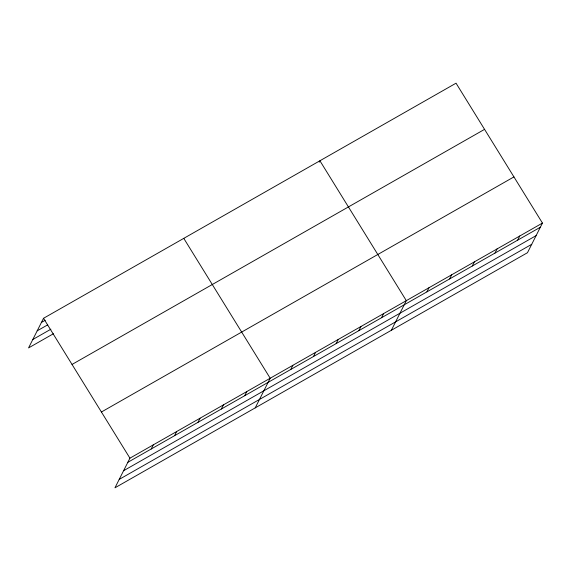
<?xml version="1.0" encoding="UTF-8"?>
<svg xmlns="http://www.w3.org/2000/svg" width="571" height="571" viewBox="0 0 571 571"><rect width="100%" height="100%" fill="white"/><g stroke="black" fill="none" stroke-linecap="round" stroke-linejoin="round"><path stroke-width="0.86" d="M542.45 223.075L129.931 458.17L114.957 487.812L527.476 252.71L542.45 223.075L456.043 83.188L43.524 318.29L28.55 347.925L53.431 333.742M151.215 448.992L153.306 444.845M174.59 435.666L176.682 431.526M319.21 162.15L319.91 160.772L406.316 300.653L391.349 330.295M197.966 422.347L200.057 418.2M221.341 409.022L223.432 404.882M244.716 395.703L246.808 391.556M255.216 407.88L270.19 378.238L183.776 238.357M290.782 369.451L292.873 365.304M313.472 356.518L315.563 352.378M336.162 343.592L338.253 339.445M358.852 330.659L360.943 326.512M381.535 317.726L383.633 313.586M426.915 291.867L429.007 287.727M449.605 278.941L451.697 274.794M472.288 266.007L474.387 261.861M494.978 253.074L497.07 248.935M517.669 240.148L519.76 236.001M41.426 322.429L45.202 320.281M37.179 330.845L47.736 324.828M32.797 339.509L50.898 329.196M72.039 364.448L484.558 129.353M101.417 412.005L513.936 176.91M127.84 462.31L540.359 227.215M123.586 470.725L536.105 235.63M119.211 479.397L531.729 244.302M43.524 318.29L129.931 458.17"/></g></svg>
